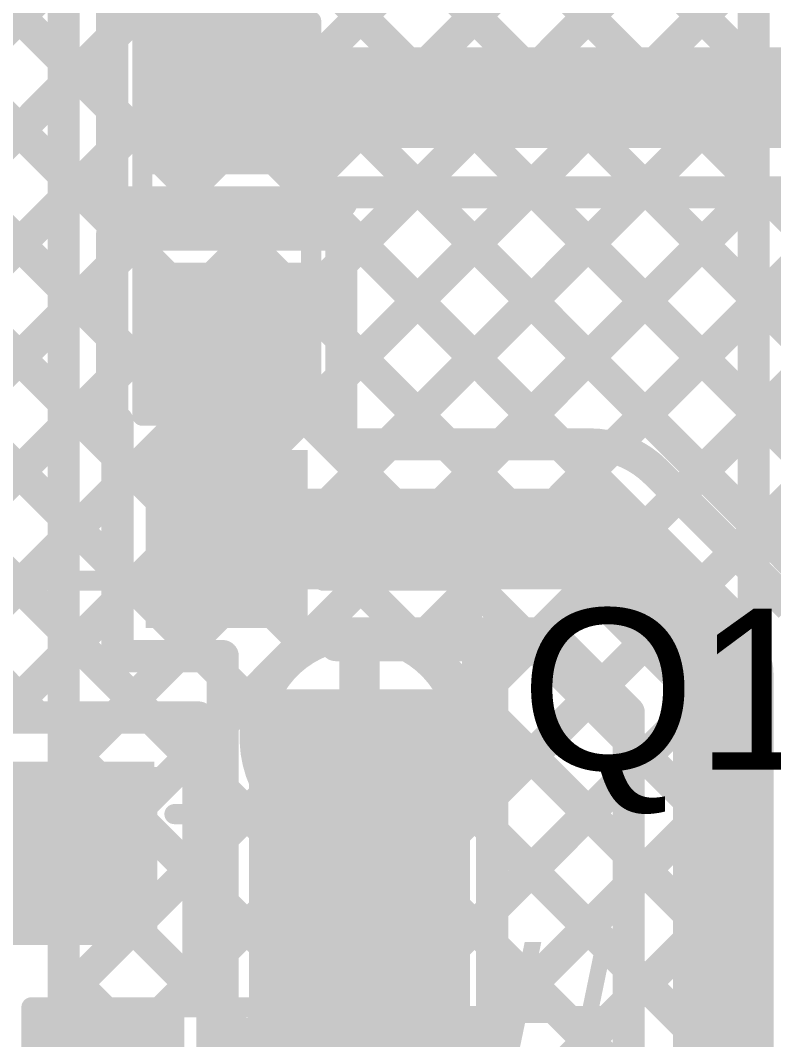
# Model space of a CAD drawing. Header units: millimetres. Extents: x 0 to 214, y 0 to 214.
# Drawn here: x 4.7427 to 4.93, y 1.275 to 1.5282 of the extents above; entities that cross this region are included whole.
import ezdxf

# ---------------------------------------------------------------- set-up
doc = ezdxf.new("R2010")
doc.units = ezdxf.units.MM
doc.header["$MEASUREMENT"] = 0
for name, color, linetype in [('BottomLayer', 5, 'Continuous'), ('BottomSolder', 6, 'Continuous'), ('TopLayer', 1, 'Continuous'), ('TopOverlay', 2, 'Continuous'), ('TopPaste', 8, 'Continuous'), ('TopSolder', 216, 'Continuous'), ('ViaHoleLayer', 16, 'Continuous')]:
    doc.layers.add(name, color=color, linetype=linetype)
doc.styles.add('Arial', font='', dxfattribs={"height": 0.2})
doc.styles.get('Arial').set_extended_font_data('Arial')

# ---------------------------------------------------------------- blocks, each defined once
blk = doc.blocks.new('RES_0603_52')
at = {"layer": 'TopLayer'}
for points in [[(-0.015, 0.0175), (-0.015, -0.0175), (-0.045, -0.0175), (-0.045, 0.0175)], [(0.045, 0.0175), (0.045, -0.0175), (0.015, -0.0175), (0.015, 0.0175)]]:
    blk.add_hatch(color=1, dxfattribs=at).paths.add_polyline_path(points)
at = {"layer": 'TopPaste'}
for points in [[(-0.015, 0.0175), (-0.015, -0.0175), (-0.045, -0.0175), (-0.045, 0.0175)], [(0.045, 0.0175), (0.045, -0.0175), (0.015, -0.0175), (0.015, 0.0175)]]:
    blk.add_hatch(color=8, dxfattribs=at).paths.add_polyline_path(points)
at = {"layer": 'TopSolder'}
for points in [[(-0.011, 0.0215), (-0.011, -0.0215), (-0.049, -0.0215), (-0.049, 0.0215)], [(0.049, 0.0215), (0.049, -0.0215), (0.011, -0.0215), (0.011, 0.0215)]]:
    blk.add_hatch(color=216, dxfattribs=at).paths.add_polyline_path(points)
at = {"layer": 'TopOverlay', "const_width": 0.005}
for points in [[(-0.049, 0.021), (-0.049, -0.021)], [(0.049, 0.021), (-0.049, 0.021)], [(0.049, 0.021), (0.049, -0.021)], [(0.049, -0.021), (-0.049, -0.021)]]:
    blk.add_lwpolyline(points, dxfattribs=at)
at = {"layer": 'TopOverlay', "const_width": 0.0025}
for points in [[(-0.05025, 0.021, 1), (-0.04775, 0.021, 1)], [(-0.05025, 0.021, 1), (-0.04775, 0.021, 1)], [(0.04775, 0.021, 1), (0.05025, 0.021, 1)], [(0.04775, 0.021, 1), (0.05025, 0.021, 1)], [(-0.05025, -0.021, 1), (-0.04775, -0.021, 1)], [(-0.05025, -0.021, 1), (-0.04775, -0.021, 1)], [(0.04775, -0.021, 1), (0.05025, -0.021, 1)], [(0.04775, -0.021, 1), (0.05025, -0.021, 1)]]:
    blk.add_lwpolyline(points, format="xyb", close=True, dxfattribs=at)
blk = doc.blocks.new('RES_0603_206')
at = {"layer": 'TopLayer'}
for points in [[(-0.015, 0.0175), (-0.015, -0.0175), (-0.045, -0.0175), (-0.045, 0.0175)], [(0.045, 0.0175), (0.045, -0.0175), (0.015, -0.0175), (0.015, 0.0175)]]:
    blk.add_hatch(color=1, dxfattribs=at).paths.add_polyline_path(points)
at = {"layer": 'TopPaste'}
for points in [[(-0.015, 0.0175), (-0.015, -0.0175), (-0.045, -0.0175), (-0.045, 0.0175)], [(0.045, 0.0175), (0.045, -0.0175), (0.015, -0.0175), (0.015, 0.0175)]]:
    blk.add_hatch(color=8, dxfattribs=at).paths.add_polyline_path(points)
at = {"layer": 'TopSolder'}
for points in [[(-0.011, 0.0215), (-0.011, -0.0215), (-0.049, -0.0215), (-0.049, 0.0215)], [(0.049, 0.0215), (0.049, -0.0215), (0.011, -0.0215), (0.011, 0.0215)]]:
    blk.add_hatch(color=216, dxfattribs=at).paths.add_polyline_path(points)
at = {"layer": 'TopOverlay', "const_width": 0.005}
for points in [[(-0.049, 0.021), (0.049, 0.021)], [(-0.049, 0.021), (-0.049, -0.021)], [(0.049, 0.021), (0.049, -0.021)], [(-0.049, -0.021), (0.049, -0.021)]]:
    blk.add_lwpolyline(points, dxfattribs=at)
at = {"layer": 'TopOverlay', "const_width": 0.0025}
for points in [[(-0.05025, 0.021, 1), (-0.04775, 0.021, 1)], [(-0.05025, 0.021, 1), (-0.04775, 0.021, 1)], [(0.04775, 0.021, 1), (0.05025, 0.021, 1)], [(0.04775, 0.021, 1), (0.05025, 0.021, 1)], [(-0.05025, -0.021, 1), (-0.04775, -0.021, 1)], [(-0.05025, -0.021, 1), (-0.04775, -0.021, 1)], [(0.04775, -0.021, 1), (0.05025, -0.021, 1)], [(0.04775, -0.021, 1), (0.05025, -0.021, 1)]]:
    blk.add_lwpolyline(points, format="xyb", close=True, dxfattribs=at)
blk = doc.blocks.new('SOT_23_244')
at = {"layer": 'TopLayer'}
for points in [[(-0.01614, 0.05748), (0.01614, 0.05748), (0.01614, 0.02126), (-0.01614, 0.02126)], [(-0.05354, -0.02126), (-0.02126, -0.02126), (-0.02126, -0.05748), (-0.05354, -0.05748)], [(0.02126, -0.02126), (0.05354, -0.02126), (0.05354, -0.05748), (0.02126, -0.05748)]]:
    blk.add_hatch(color=1, dxfattribs=at).paths.add_polyline_path(points)
at = {"layer": 'TopPaste'}
for points in [[(-0.01614, 0.05748), (0.01614, 0.05748), (0.01614, 0.02126), (-0.01614, 0.02126)], [(-0.05354, -0.02126), (-0.02126, -0.02126), (-0.02126, -0.05748), (-0.05354, -0.05748)], [(0.02126, -0.02126), (0.05354, -0.02126), (0.05354, -0.05748), (0.02126, -0.05748)]]:
    blk.add_hatch(color=8, dxfattribs=at).paths.add_polyline_path(points)
at = {"layer": 'TopSolder'}
for points in [[(-0.02014, 0.06148), (0.02014, 0.06148), (0.02014, 0.01726), (-0.02014, 0.01726)], [(-0.05754, -0.01726), (-0.01726, -0.01726), (-0.01726, -0.06148), (-0.05754, -0.06148)], [(0.01726, -0.01726), (0.05754, -0.01726), (0.05754, -0.06148), (0.01726, -0.06148)]]:
    blk.add_hatch(color=216, dxfattribs=at).paths.add_polyline_path(points)
at = {"layer": 'TopOverlay', "const_width": 0.005}
for points in [[(-0.061, -0.027), (-0.061, 0.029)], [(-0.061, 0.029), (-0.024, 0.029)], [(0.024, 0.029), (0.061, 0.029)], [(0.061, -0.027), (0.061, 0.029)], [(-0.013, -0.029), (0.013, -0.029)]]:
    blk.add_lwpolyline(points, dxfattribs=at)
at = {"layer": 'TopOverlay'}
for points, const_width in [([(-0.06225, 0.029, 1), (-0.05975, 0.029, 1)], 0.0025), ([(-0.06225, 0.029, 1), (-0.05975, 0.029, 1)], 0.0025), ([(-0.02525, 0.029, 1), (-0.02275, 0.029, 1)], 0.0025), ([(0.02275, 0.029, 1), (0.02525, 0.029, 1)], 0.0025), ([(0.05975, 0.029, 1), (0.06225, 0.029, 1)], 0.0025), ([(0.05975, 0.029, 1), (0.06225, 0.029, 1)], 0.0025), ([(-0.06225, -0.027, 1), (-0.05975, -0.027, 1)], 0.0025), ([(0.05975, -0.027, 1), (0.06225, -0.027, 1)], 0.0025), ([(-0.01425, -0.029, 1), (-0.01175, -0.029, 1)], 0.0025), ([(0.01175, -0.029, 1), (0.01425, -0.029, 1)], 0.0025), ([(-0.06439, -0.045, 1), (-0.07161, -0.045, 1)], 0.01), ([(-0.07411, -0.045, 1), (-0.06911, -0.045, 1)], 0.005), ([(-0.06689, -0.045, 1), (-0.06189, -0.045, 1)], 0.005)]:
    blk.add_lwpolyline(points, format="xyb", close=True, dxfattribs=dict(at, const_width=const_width))

msp = doc.modelspace()

# ---------------------------------------------------------------- hatches: boundary and pattern name
at = {"layer": 'BottomLayer'}
h = msp.add_hatch(color=5, dxfattribs=at)
edge = h.paths.add_edge_path()
edge.add_arc((4.827, 1.35), 0.01181, 0, 360)
at = {"layer": 'BottomSolder'}
h = msp.add_hatch(color=6, dxfattribs=at)
edge = h.paths.add_edge_path()
edge.add_arc((4.827, 1.35), 0.00991, 0, 360)
at = {"layer": 'TopLayer'}
for points in [[(4.804, 1.191), (4.849, 1.191), (4.849, 1.362), (4.804, 1.362)], [(4.674, 1.299), (4.776, 1.299), (4.776, 1.344), (4.674, 1.344)]]:
    msp.add_hatch(color=1, dxfattribs=at).paths.add_polyline_path(points)
h = msp.add_hatch(color=1, dxfattribs=at)
edge = h.paths.add_edge_path()
edge.add_arc((4.827, 1.35), 0.01181, 0, 360)
at = {"layer": 'TopSolder'}
h = msp.add_hatch(color=216, dxfattribs=at)
edge = h.paths.add_edge_path()
edge.add_arc((4.827, 1.35), 0.00991, 0, 360)
at = {"layer": 'ViaHoleLayer'}
h = msp.add_hatch(color=16, dxfattribs=at)
edge = h.paths.add_edge_path()
edge.add_arc((4.827, 1.35), 0.00591, 0, 360)

# ---------------------------------------------------------------- linework, layer by layer
at = {"layer": 'BottomLayer'}
for points, const_width in [([(4.925, 2.44497), (4.925, 0.88711)], 0.008), ([(4.75278, 1.68857), (4.925, 1.51634)], 0.008), ([(4.75345, 1.5119), (4.925, 1.68345)], 0.008), ([(4.75345, 1.22123), (4.75345, 1.683)], 0.008), ([(4.75345, 1.65961), (4.925, 1.48806)], 0.008), ([(4.75345, 1.48361), (4.925, 1.65516)], 0.008), ([(4.75345, 1.63133), (4.925, 1.45978)], 0.008), ([(4.75345, 1.45533), (4.925, 1.62688)], 0.008), ([(4.75345, 1.60304), (4.925, 1.43149)], 0.008), ([(4.75345, 1.42704), (4.925, 1.5986)], 0.008), ([(4.75345, 1.57476), (4.925, 1.40321)], 0.008), ([(4.75345, 1.39876), (4.925, 1.57031)], 0.008), ([(4.75345, 1.54648), (4.925, 1.37492)], 0.008), ([(4.75345, 1.37047), (4.925, 1.54203)], 0.008), ([(4.75345, 1.51819), (4.925, 1.34664)], 0.008), ([(4.75345, 1.34219), (4.925, 1.51374)], 0.008), ([(4.75345, 1.48991), (4.925, 1.31835)], 0.008), ([(4.75345, 1.31391), (4.925, 1.48546)], 0.008), ([(4.75345, 1.46162), (4.925, 1.29007)], 0.008), ([(4.84008, 1.37225), (4.925, 1.45717)], 0.008), ([(4.75345, 1.43334), (4.81431, 1.37248)], 0.008), ([(4.85211, 1.35599), (4.925, 1.42889)], 0.008), ([(4.75345, 1.40505), (4.80202, 1.35648)], 0.008), ([(4.8505, 1.32611), (4.925, 1.40061)], 0.008), ([(4.75345, 1.37677), (4.8035, 1.32672)], 0.008), ([(4.827, 1.35), (4.827, 1.37181)], 0.01), ([(4.8505, 1.29782), (4.925, 1.37232)], 0.008), ([(4.827, 1.007), (4.827, 1.35)], 0.025), ([(4.80519, 1.35), (4.827, 1.35)], 0.01), ([(4.827, 1.35), (4.84881, 1.35)], 0.01), ([(4.75345, 1.34849), (4.8035, 1.29843)], 0.008), ([(4.8505, 1.26954), (4.925, 1.34404)], 0.008), ([(4.8035, 1.01768), (4.8035, 1.33932)], 0.008), ([(4.8505, 1.01768), (4.8505, 1.33932)], 0.008), ([(4.8505, 1.33629), (4.925, 1.26179)], 0.008), ([(4.75345, 1.28562), (4.8035, 1.33567)], 0.008), ([(4.75345, 1.3202), (4.8035, 1.27015)], 0.008), ([(4.8505, 1.24125), (4.925, 1.31575)], 0.008), ([(4.8505, 1.308), (4.925, 1.2335)], 0.008), ([(4.75345, 1.25734), (4.8035, 1.30739)], 0.008), ([(4.75345, 1.29192), (4.8035, 1.24186)], 0.008), ([(4.8505, 1.21297), (4.925, 1.28747)], 0.008), ([(4.75345, 1.22905), (4.8035, 1.2791)], 0.008), ([(4.8505, 1.27972), (4.925, 1.20522)], 0.008)]:
    msp.add_lwpolyline(points, dxfattribs=dict(at, const_width=const_width))
for points, const_width in [([(4.75145, 1.51819, 1), (4.75545, 1.51819, 1)], 0.004), ([(4.923, 1.51634, 1), (4.927, 1.51634, 1)], 0.004), ([(4.923, 1.51374, 1), (4.927, 1.51374, 1)], 0.004), ([(4.75145, 1.5119, 1), (4.75545, 1.5119, 1)], 0.004), ([(4.75145, 1.48991, 1), (4.75545, 1.48991, 1)], 0.004), ([(4.923, 1.48806, 1), (4.927, 1.48806, 1)], 0.004), ([(4.923, 1.48546, 1), (4.927, 1.48546, 1)], 0.004), ([(4.75145, 1.48361, 1), (4.75545, 1.48361, 1)], 0.004), ([(4.75145, 1.46162, 1), (4.75545, 1.46162, 1)], 0.004), ([(4.923, 1.45978, 1), (4.927, 1.45978, 1)], 0.004), ([(4.75145, 1.45533, 1), (4.75545, 1.45533, 1)], 0.004), ([(4.923, 1.45717, 1), (4.927, 1.45717, 1)], 0.004), ([(4.75145, 1.43334, 1), (4.75545, 1.43334, 1)], 0.004), ([(4.923, 1.43149, 1), (4.927, 1.43149, 1)], 0.004), ([(4.75145, 1.42704, 1), (4.75545, 1.42704, 1)], 0.004), ([(4.923, 1.42889, 1), (4.927, 1.42889, 1)], 0.004), ([(4.75145, 1.40505, 1), (4.75545, 1.40505, 1)], 0.004), ([(4.923, 1.40321, 1), (4.927, 1.40321, 1)], 0.004), ([(4.923, 1.40061, 1), (4.927, 1.40061, 1)], 0.004), ([(4.75145, 1.39876, 1), (4.75545, 1.39876, 1)], 0.004), ([(4.75145, 1.37677, 1), (4.75545, 1.37677, 1)], 0.004), ([(4.923, 1.37492, 1), (4.927, 1.37492, 1)], 0.004), ([(4.81231, 1.37248, 1), (4.81631, 1.37248, 1)], 0.004), ([(4.8245, 1.37181, 1), (4.8295, 1.37181, 1)], 0.005), ([(4.83808, 1.37225, 1), (4.84208, 1.37225, 1)], 0.004), ([(4.923, 1.37232, 1), (4.927, 1.37232, 1)], 0.004), ([(4.75145, 1.37047, 1), (4.75545, 1.37047, 1)], 0.004), ([(4.82075, 1.35, 1), (4.83325, 1.35, 1)], 0.0125), ([(4.80002, 1.35648, 1), (4.80402, 1.35648, 1)], 0.004), ([(4.85011, 1.35599, 1), (4.85411, 1.35599, 1)], 0.004), ([(4.80269, 1.35, 1), (4.80769, 1.35, 1)], 0.005), ([(4.8245, 1.35, 1), (4.8295, 1.35, 1)], 0.005), ([(4.8245, 1.35, 1), (4.8295, 1.35, 1)], 0.005), ([(4.8245, 1.35, 1), (4.8295, 1.35, 1)], 0.005), ([(4.84631, 1.35, 1), (4.85131, 1.35, 1)], 0.005), ([(4.75145, 1.34849, 1), (4.75545, 1.34849, 1)], 0.004), ([(4.85081, 1.35, 1), (4.85481, 1.35, 1)], 0.004), ([(4.85081, 1.35, 1), (4.85481, 1.35, 1)], 0.004), ([(4.923, 1.34664, 1), (4.927, 1.34664, 1)], 0.004), ([(4.923, 1.34404, 1), (4.927, 1.34404, 1)], 0.004), ([(4.75145, 1.34219, 1), (4.75545, 1.34219, 1)], 0.004), ([(4.8015, 1.33932, 1), (4.8055, 1.33932, 1)], 0.004), ([(4.8015, 1.33932, 1), (4.8055, 1.33932, 1)], 0.004), ([(4.8485, 1.33932, 1), (4.8525, 1.33932, 1)], 0.004), ([(4.8485, 1.33932, 1), (4.8525, 1.33932, 1)], 0.004), ([(4.8485, 1.33629, 1), (4.8525, 1.33629, 1)], 0.004), ([(4.8015, 1.33567, 1), (4.8055, 1.33567, 1)], 0.004), ([(4.8015, 1.32672, 1), (4.8055, 1.32672, 1)], 0.004), ([(4.8485, 1.32611, 1), (4.8525, 1.32611, 1)], 0.004), ([(4.75145, 1.3202, 1), (4.75545, 1.3202, 1)], 0.004), ([(4.923, 1.31835, 1), (4.927, 1.31835, 1)], 0.004), ([(4.923, 1.31575, 1), (4.927, 1.31575, 1)], 0.004), ([(4.75145, 1.31391, 1), (4.75545, 1.31391, 1)], 0.004), ([(4.8485, 1.308, 1), (4.8525, 1.308, 1)], 0.004), ([(4.8015, 1.30739, 1), (4.8055, 1.30739, 1)], 0.004), ([(4.8015, 1.29843, 1), (4.8055, 1.29843, 1)], 0.004), ([(4.8485, 1.29782, 1), (4.8525, 1.29782, 1)], 0.004), ([(4.75145, 1.29192, 1), (4.75545, 1.29192, 1)], 0.004), ([(4.923, 1.29007, 1), (4.927, 1.29007, 1)], 0.004), ([(4.75145, 1.28562, 1), (4.75545, 1.28562, 1)], 0.004), ([(4.923, 1.28747, 1), (4.927, 1.28747, 1)], 0.004), ([(4.8015, 1.2791, 1), (4.8055, 1.2791, 1)], 0.004), ([(4.8485, 1.27972, 1), (4.8525, 1.27972, 1)], 0.004)]:
    msp.add_lwpolyline(points, format="xyb", close=True, dxfattribs=dict(at, const_width=const_width))
at = {"layer": 'BottomLayer', "const_width": 0.008}
for points in [[(4.8035, 1.33932, -1.23965), (4.85281, 1.35)], [(4.85281, 1.35, -0.107003), (4.8505, 1.33932)]]:
    msp.add_lwpolyline(points, format="xyb", dxfattribs=at)
at = {"layer": 'TopLayer'}
for points, const_width in [([(4.5865, 1.572), (4.76686, 1.39164)], 0.008), ([(4.58963, 1.37636), (4.78527, 1.572)], 0.008), ([(4.64307, 1.572), (4.7655, 1.44957)], 0.008), ([(4.67135, 1.572), (4.76835, 1.475)], 0.008), ([(4.69964, 1.572), (4.7655, 1.50614)], 0.008), ([(4.62122, 1.56556), (4.76686, 1.41993)], 0.008), ([(4.7655, 1.483), (4.7655, 1.535)], 0.008), ([(4.68834, 1.44678), (4.7655, 1.52395)], 0.008), ([(4.803, 1.509), (5.479, 1.509)], 0.025), ([(4.70762, 1.43779), (4.7655, 1.49566)], 0.008), ([(4.8225, 1.4855), (5.4505, 1.4855)], 0.008), ([(4.8225, 1.43953), (4.86847, 1.4855)], 0.008), ([(4.8225, 1.46781), (4.84019, 1.4855)], 0.008), ([(4.83413, 1.42287), (4.89676, 1.4855)], 0.008), ([(4.84271, 1.4855), (5.03932, 1.28889)], 0.008), ([(4.86241, 1.42287), (4.92504, 1.4855)], 0.008), ([(4.87099, 1.4855), (5.05346, 1.30303)], 0.008), ([(4.88995, 1.42212), (4.95333, 1.4855)], 0.008), ([(4.89928, 1.4855), (5.0676, 1.31717)], 0.008), ([(4.9064, 1.41029), (4.98161, 1.4855)], 0.008), ([(4.92054, 1.39614), (5.0099, 1.4855)], 0.008), ([(4.92756, 1.4855), (5.08512, 1.32794)], 0.008), ([(4.7655, 1.483), (4.8225, 1.483)], 0.008), ([(4.77312, 1.475), (4.78112, 1.483)], 0.008), ([(4.78864, 1.483), (4.79664, 1.475)], 0.008), ([(4.8014, 1.475), (4.8094, 1.483)], 0.008), ([(4.81692, 1.483), (4.87705, 1.42287)], 0.008), ([(4.7655, 1.475), (4.8225, 1.475)], 0.008), ([(4.7655, 1.423), (4.7655, 1.475)], 0.008), ([(4.8225, 1.423), (4.8225, 1.475)], 0.008), ([(4.71412, 1.416), (4.7655, 1.46738)], 0.008), ([(4.794, 1.39937), (4.794, 1.449)], 0.025), ([(4.8225, 1.44914), (4.84877, 1.42287)], 0.008), ([(4.7195, 1.3931), (4.7655, 1.4391)], 0.008), ([(4.76686, 1.423), (4.76686, 1.42848)], 0.008), ([(4.82114, 1.423), (4.82114, 1.42848)], 0.008), ([(4.76686, 1.37026), (4.76686, 1.423)], 0.008), ([(4.82114, 1.42287), (4.88408, 1.42287)], 0.008), ([(4.90071, 1.41597), (4.93405, 1.38263)], 0.008), ([(4.7195, 1.36481), (4.76686, 1.41217)], 0.008), ([(4.7195, 1.41072), (4.77522, 1.355)], 0.008), ([(4.79345, 1.39937), (4.88408, 1.39937)], 0.025), ([(4.88408, 1.39937), (4.91745, 1.366)], 0.025), ([(4.73797, 1.355), (4.76686, 1.38388)], 0.008), ([(4.7195, 1.38243), (4.74693, 1.355)], 0.008), ([(4.82114, 1.37587), (4.87434, 1.37587)], 0.008), ([(4.8392, 1.37587), (4.84207, 1.373)], 0.008), ([(4.84083, 1.373), (4.8437, 1.37587)], 0.008), ([(4.86, 1.36389), (4.87198, 1.37587)], 0.008), ([(4.86748, 1.37587), (4.89395, 1.34941)], 0.008), ([(4.87434, 1.37587), (4.89395, 1.35627)], 0.008), ([(4.91745, 1.191), (4.91745, 1.366)], 0.025), ([(4.82114, 1.373), (4.86, 1.373)], 0.008), ([(4.86, 1.1835), (4.86, 1.373)], 0.008), ([(4.76626, 1.355), (4.78152, 1.37026)], 0.008), ([(4.76686, 1.37026), (4.793, 1.37026)], 0.008), ([(4.78824, 1.37026), (4.793, 1.3655)], 0.008), ([(4.793, 1.18), (4.793, 1.37026)], 0.008), ([(4.86, 1.3356), (4.8873, 1.36291)], 0.008), ([(4.89395, 1.20073), (4.89395, 1.35627)], 0.008), ([(4.7195, 1.355), (4.787, 1.355)], 0.008), ([(4.787, 1.2905), (4.787, 1.355)], 0.008), ([(4.787, 1.34746), (4.793, 1.35346)], 0.008), ([(4.86, 1.35507), (4.89395, 1.32112)], 0.008), ([(4.787, 1.34322), (4.793, 1.33722)], 0.008), ([(4.86, 1.30732), (4.89395, 1.34127)], 0.008), ([(4.691, 1.33), (4.7492, 1.33)], 0.025), ([(4.7492, 1.33), (4.7566, 1.3226)], 0.025), ([(4.7566, 1.32063), (4.7566, 1.3226)], 0.025), ([(4.86, 1.32679), (4.89395, 1.29284)], 0.008), ([(4.787, 1.31917), (4.793, 1.32517)], 0.008), ([(4.787, 1.31493), (4.793, 1.30893)], 0.008), ([(4.86, 1.27904), (4.89395, 1.31298)], 0.008), ([(4.86, 1.2985), (4.89395, 1.26455)], 0.008), ([(4.787, 1.29089), (4.793, 1.29689)], 0.008), ([(4.787, 1.2905), (4.79045, 1.2905)], 0.008), ([(4.79045, 1.2395), (4.79045, 1.2905)], 0.008), ([(4.79045, 1.2832), (4.793, 1.28065)], 0.008), ([(4.86, 1.25075), (4.89395, 1.2847)], 0.008)]:
    msp.add_lwpolyline(points, dxfattribs=dict(at, const_width=const_width))
for points, const_width in [([(4.7635, 1.52395, 1), (4.7675, 1.52395, 1)], 0.004), ([(4.79675, 1.509, 1), (4.80925, 1.509, 1)], 0.0125), ([(4.7635, 1.50614, 1), (4.7675, 1.50614, 1)], 0.004), ([(4.7635, 1.49566, 1), (4.7675, 1.49566, 1)], 0.004), ([(4.8205, 1.4855, 1), (4.8245, 1.4855, 1)], 0.004), ([(4.83819, 1.4855, 1), (4.84219, 1.4855, 1)], 0.004), ([(4.84071, 1.4855, 1), (4.84471, 1.4855, 1)], 0.004), ([(4.86647, 1.4855, 1), (4.87047, 1.4855, 1)], 0.004), ([(4.86899, 1.4855, 1), (4.87299, 1.4855, 1)], 0.004), ([(4.89476, 1.4855, 1), (4.89876, 1.4855, 1)], 0.004), ([(4.89728, 1.4855, 1), (4.90128, 1.4855, 1)], 0.004), ([(4.92304, 1.4855, 1), (4.92704, 1.4855, 1)], 0.004), ([(4.92556, 1.4855, 1), (4.92956, 1.4855, 1)], 0.004), ([(4.7635, 1.483, 1), (4.7675, 1.483, 1)], 0.004), ([(4.7635, 1.483, 1), (4.7675, 1.483, 1)], 0.004), ([(4.77912, 1.483, 1), (4.78312, 1.483, 1)], 0.004), ([(4.78664, 1.483, 1), (4.79064, 1.483, 1)], 0.004), ([(4.8074, 1.483, 1), (4.8114, 1.483, 1)], 0.004), ([(4.81492, 1.483, 1), (4.81892, 1.483, 1)], 0.004), ([(4.8205, 1.483, 1), (4.8245, 1.483, 1)], 0.004), ([(4.7635, 1.475, 1), (4.7675, 1.475, 1)], 0.004), ([(4.7635, 1.475, 1), (4.7675, 1.475, 1)], 0.004), ([(4.76635, 1.475, 1), (4.77035, 1.475, 1)], 0.004), ([(4.77112, 1.475, 1), (4.77512, 1.475, 1)], 0.004), ([(4.79464, 1.475, 1), (4.79864, 1.475, 1)], 0.004), ([(4.7994, 1.475, 1), (4.8034, 1.475, 1)], 0.004), ([(4.8205, 1.475, 1), (4.8245, 1.475, 1)], 0.004), ([(4.8205, 1.475, 1), (4.8245, 1.475, 1)], 0.004), ([(4.8205, 1.46781, 1), (4.8245, 1.46781, 1)], 0.004), ([(4.7635, 1.46738, 1), (4.7675, 1.46738, 1)], 0.004), ([(4.78775, 1.449, 1), (4.80025, 1.449, 1)], 0.0125), ([(4.7635, 1.44957, 1), (4.7675, 1.44957, 1)], 0.004), ([(4.8205, 1.44914, 1), (4.8245, 1.44914, 1)], 0.004), ([(4.7635, 1.4391, 1), (4.7675, 1.4391, 1)], 0.004), ([(4.8205, 1.43953, 1), (4.8245, 1.43953, 1)], 0.004), ([(4.76486, 1.42848, 1), (4.76886, 1.42848, 1)], 0.004), ([(4.81914, 1.42848, 1), (4.82314, 1.42848, 1)], 0.004), ([(4.7635, 1.423, 1), (4.7675, 1.423, 1)], 0.004), ([(4.76486, 1.423, 1), (4.76886, 1.423, 1)], 0.004), ([(4.76486, 1.423, 1), (4.76886, 1.423, 1)], 0.004), ([(4.81914, 1.423, 1), (4.82314, 1.423, 1)], 0.004), ([(4.81914, 1.42287, 1), (4.82314, 1.42287, 1)], 0.004), ([(4.8205, 1.423, 1), (4.8245, 1.423, 1)], 0.004), ([(4.83213, 1.42287, 1), (4.83613, 1.42287, 1)], 0.004), ([(4.84677, 1.42287, 1), (4.85077, 1.42287, 1)], 0.004), ([(4.86041, 1.42287, 1), (4.86441, 1.42287, 1)], 0.004), ([(4.87505, 1.42287, 1), (4.87905, 1.42287, 1)], 0.004), ([(4.88208, 1.42287, 1), (4.88608, 1.42287, 1)], 0.004), ([(4.88208, 1.42287, 1), (4.88608, 1.42287, 1)], 0.004), ([(4.88208, 1.42287, 1), (4.88608, 1.42287, 1)], 0.004), ([(4.88795, 1.42212, 1), (4.89195, 1.42212, 1)], 0.004), ([(4.76486, 1.41993, 1), (4.76886, 1.41993, 1)], 0.004), ([(4.89869, 1.41599, 1), (4.90269, 1.41599, 1)], 0.004), ([(4.89871, 1.41597, 1), (4.90271, 1.41597, 1)], 0.004), ([(4.89871, 1.41597, 1), (4.90271, 1.41597, 1)], 0.004), ([(4.76486, 1.41217, 1), (4.76886, 1.41217, 1)], 0.004), ([(4.9044, 1.41029, 1), (4.9084, 1.41029, 1)], 0.004), ([(4.7872, 1.39937, 1), (4.7997, 1.39937, 1)], 0.0125), ([(4.78775, 1.39937, 1), (4.80025, 1.39937, 1)], 0.0125), ([(4.87783, 1.39937, 1), (4.89033, 1.39937, 1)], 0.0125), ([(4.87783, 1.39937, 1), (4.89033, 1.39937, 1)], 0.0125), ([(4.91854, 1.39614, 1), (4.92254, 1.39614, 1)], 0.004), ([(4.76486, 1.39164, 1), (4.76886, 1.39164, 1)], 0.004), ([(4.76486, 1.38388, 1), (4.76886, 1.38388, 1)], 0.004), ([(4.81914, 1.37587, 1), (4.82314, 1.37587, 1)], 0.004), ([(4.8372, 1.37587, 1), (4.8412, 1.37587, 1)], 0.004), ([(4.8417, 1.37587, 1), (4.8457, 1.37587, 1)], 0.004), ([(4.86548, 1.37587, 1), (4.86948, 1.37587, 1)], 0.004), ([(4.86998, 1.37587, 1), (4.87398, 1.37587, 1)], 0.004), ([(4.87234, 1.37587, 1), (4.87634, 1.37587, 1)], 0.004), ([(4.87234, 1.37587, 1), (4.87634, 1.37587, 1)], 0.004), ([(4.9112, 1.366, 1), (4.9237, 1.366, 1)], 0.0125), ([(4.9112, 1.366, 1), (4.9237, 1.366, 1)], 0.0125), ([(4.81914, 1.373, 1), (4.82314, 1.373, 1)], 0.004), ([(4.83883, 1.373, 1), (4.84283, 1.373, 1)], 0.004), ([(4.84007, 1.373, 1), (4.84407, 1.373, 1)], 0.004), ([(4.858, 1.373, 1), (4.862, 1.373, 1)], 0.004), ([(4.858, 1.373, 1), (4.862, 1.373, 1)], 0.004), ([(4.76486, 1.37026, 1), (4.76886, 1.37026, 1)], 0.004), ([(4.76486, 1.37026, 1), (4.76886, 1.37026, 1)], 0.004), ([(4.77952, 1.37026, 1), (4.78352, 1.37026, 1)], 0.004), ([(4.78624, 1.37026, 1), (4.79024, 1.37026, 1)], 0.004), ([(4.791, 1.37026, 1), (4.795, 1.37026, 1)], 0.004), ([(4.791, 1.37026, 1), (4.795, 1.37026, 1)], 0.004), ([(4.791, 1.3655, 1), (4.795, 1.3655, 1)], 0.004), ([(4.858, 1.36389, 1), (4.862, 1.36389, 1)], 0.004), ([(4.8853, 1.36291, 1), (4.8893, 1.36291, 1)], 0.004), ([(4.89195, 1.35627, 1), (4.89595, 1.35627, 1)], 0.004), ([(4.89195, 1.35627, 1), (4.89595, 1.35627, 1)], 0.004), ([(4.74493, 1.355, 1), (4.74893, 1.355, 1)], 0.004), ([(4.76426, 1.355, 1), (4.76826, 1.355, 1)], 0.004), ([(4.77322, 1.355, 1), (4.77722, 1.355, 1)], 0.004), ([(4.785, 1.355, 1), (4.789, 1.355, 1)], 0.004), ([(4.785, 1.355, 1), (4.789, 1.355, 1)], 0.004), ([(4.791, 1.35346, 1), (4.795, 1.35346, 1)], 0.004), ([(4.858, 1.35507, 1), (4.862, 1.35507, 1)], 0.004), ([(4.89195, 1.34941, 1), (4.89595, 1.34941, 1)], 0.004), ([(4.785, 1.34746, 1), (4.789, 1.34746, 1)], 0.004), ([(4.785, 1.34322, 1), (4.789, 1.34322, 1)], 0.004), ([(4.89195, 1.34127, 1), (4.89595, 1.34127, 1)], 0.004), ([(4.74295, 1.33, 1), (4.75545, 1.33, 1)], 0.0125), ([(4.74295, 1.33, 1), (4.75545, 1.33, 1)], 0.0125), ([(4.791, 1.33722, 1), (4.795, 1.33722, 1)], 0.004), ([(4.858, 1.3356, 1), (4.862, 1.3356, 1)], 0.004), ([(4.75035, 1.3226, 1), (4.76285, 1.3226, 1)], 0.0125), ([(4.75035, 1.3226, 1), (4.76285, 1.3226, 1)], 0.0125), ([(4.75035, 1.32063, 1), (4.76285, 1.32063, 1)], 0.0125), ([(4.858, 1.32679, 1), (4.862, 1.32679, 1)], 0.004), ([(4.791, 1.32517, 1), (4.795, 1.32517, 1)], 0.004), ([(4.89195, 1.32112, 1), (4.89595, 1.32112, 1)], 0.004), ([(4.785, 1.31917, 1), (4.789, 1.31917, 1)], 0.004), ([(4.785, 1.31493, 1), (4.789, 1.31493, 1)], 0.004), ([(4.89195, 1.31298, 1), (4.89595, 1.31298, 1)], 0.004), ([(4.791, 1.30893, 1), (4.795, 1.30893, 1)], 0.004), ([(4.858, 1.30732, 1), (4.862, 1.30732, 1)], 0.004), ([(4.858, 1.2985, 1), (4.862, 1.2985, 1)], 0.004), ([(4.791, 1.29689, 1), (4.795, 1.29689, 1)], 0.004), ([(4.89195, 1.29284, 1), (4.89595, 1.29284, 1)], 0.004), ([(4.785, 1.29089, 1), (4.789, 1.29089, 1)], 0.004), ([(4.785, 1.2905, 1), (4.789, 1.2905, 1)], 0.004), ([(4.785, 1.2905, 1), (4.789, 1.2905, 1)], 0.004), ([(4.78845, 1.2905, 1), (4.79245, 1.2905, 1)], 0.004), ([(4.78845, 1.2905, 1), (4.79245, 1.2905, 1)], 0.004), ([(4.78845, 1.2832, 1), (4.79245, 1.2832, 1)], 0.004), ([(4.89195, 1.2847, 1), (4.89595, 1.2847, 1)], 0.004), ([(4.791, 1.28065, 1), (4.795, 1.28065, 1)], 0.004), ([(4.858, 1.27904, 1), (4.862, 1.27904, 1)], 0.004)]:
    msp.add_lwpolyline(points, format="xyb", close=True, dxfattribs=dict(at, const_width=const_width))
at = {"layer": 'TopLayer', "const_width": 0.008}
for points in [[(4.88408, 1.42287, -0.199188), (4.90071, 1.41597)], [(4.88408, 1.42287, -0.198912), (4.90069, 1.41599)]]:
    msp.add_lwpolyline(points, format="xyb", dxfattribs=at)

# ---------------------------------------------------------------- block references
for name, p, rotation in [('RES_0603_206', (4.794, 1.479), 90), ('RES_0603_52', (4.79445, 1.262), 180)]:
    msp.add_blockref(name, p, dxfattribs=dict(rotation=rotation))
msp.add_blockref('SOT_23_244', (4.794, 1.36))

# ---------------------------------------------------------------- texts
at = {"layer": 'TopOverlay', "style": 'Arial'}
msp.add_text('Q14', height=0.04, dxfattribs=at).set_placement((4.86702, 1.34201))
msp.add_text('#', height=0.055, rotation=360, dxfattribs=at).set_placement((4.85222, 1.24453))

doc.saveas('drawing.dxf')
